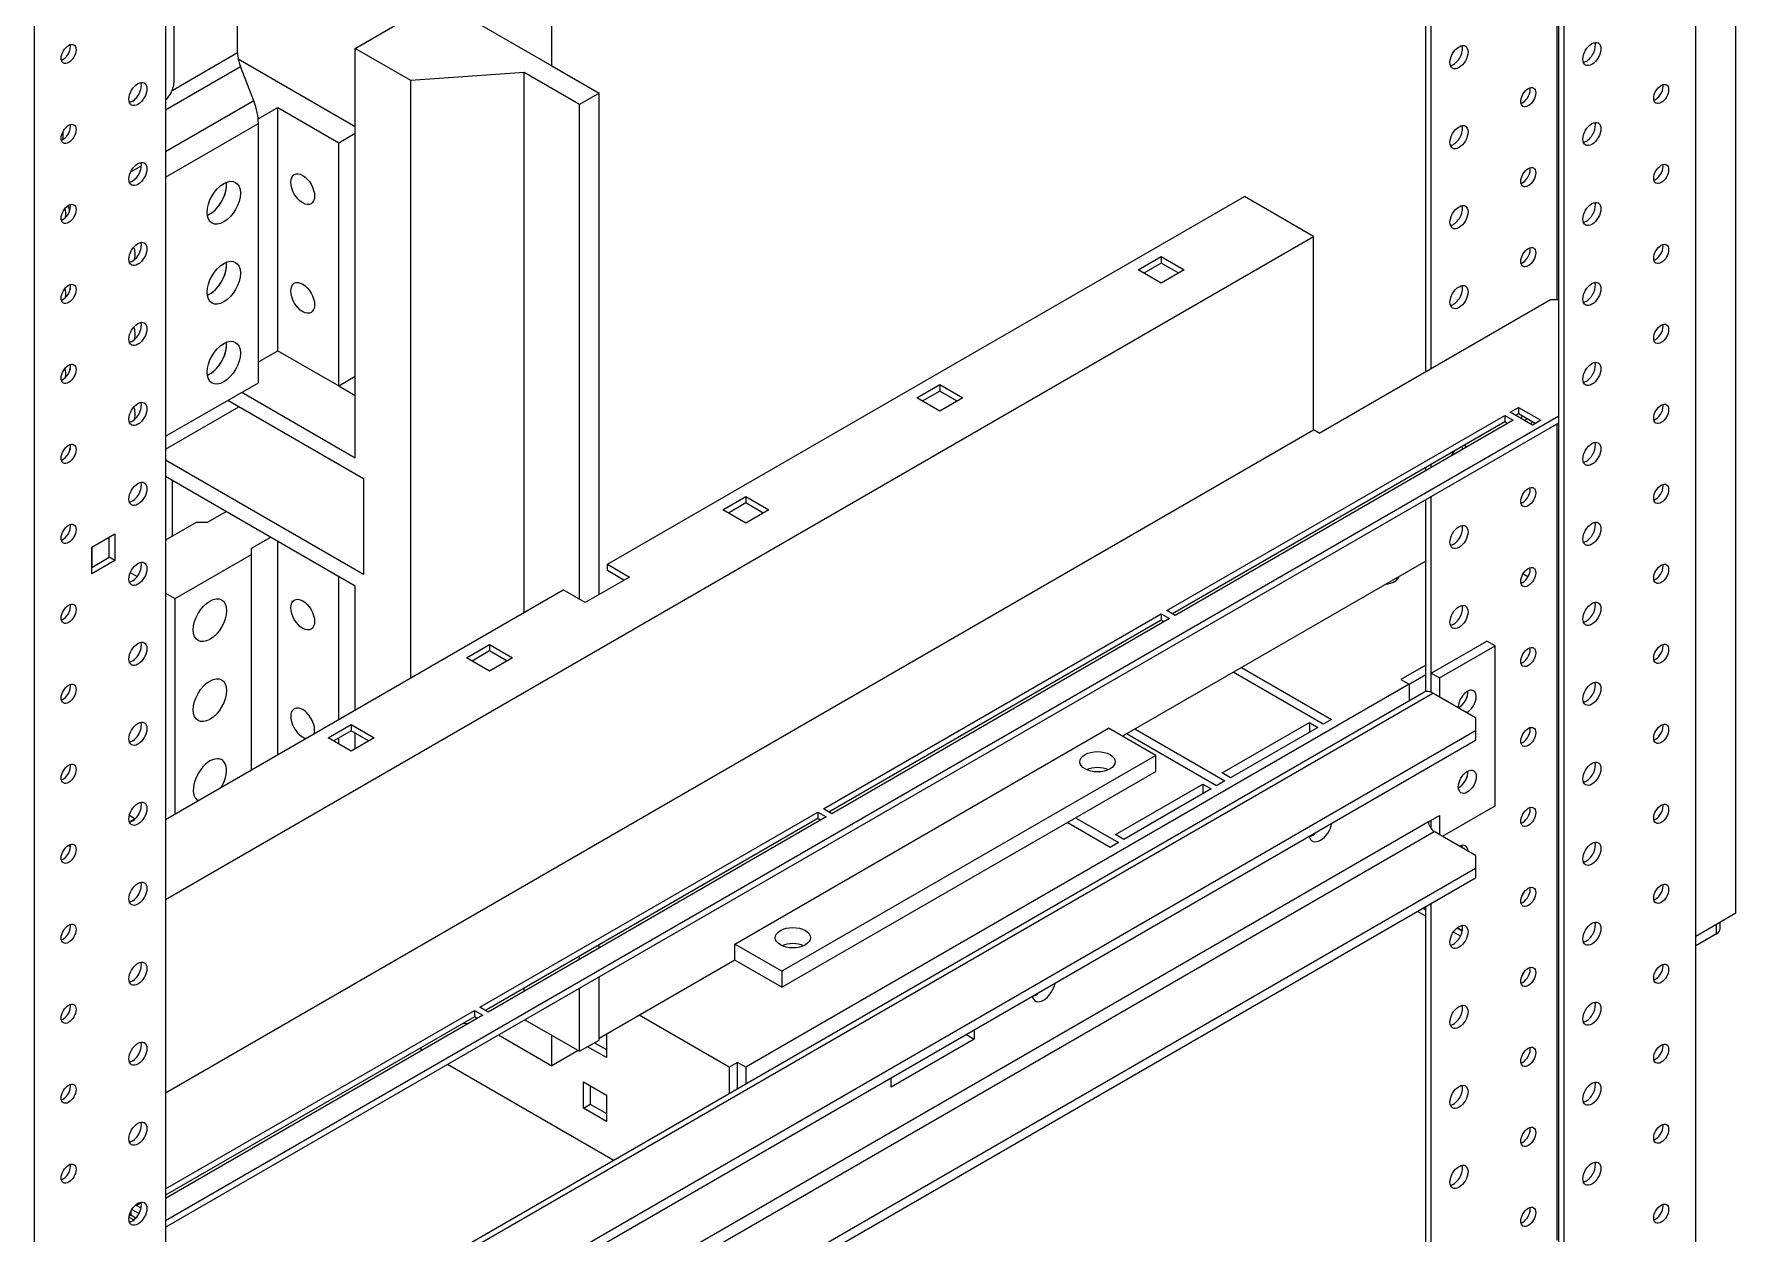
# Model space of a CAD drawing. Header units: millimetres. Extents: x -116965 to 323937, y 291661 to 566926.
# Drawn here: x -24622.3 to -24374, y 314877.3 to 315052.4 of the extents above; entities that cross this region are included whole.
import ezdxf

# ---------------------------------------------------------------- set-up
doc = ezdxf.new("R2010")
doc.units = ezdxf.units.MM
doc.layers.add('ALPHA', color=255, linetype='Continuous')

msp = doc.modelspace()

# ---------------------------------------------------------------- linework, layer by layer
at = {"layer": 'ALPHA'}
for p, q in [((-24400.030867, 315013.633447), (-24400.030867, 315343.031496)), ((-24419.223765, 315003.135634), (-24419.223765, 315332.88361)), ((-24418.415643, 315003.602203), (-24418.415643, 315332.41704)), ((-24379.827816, 314865.730923), (-24379.827816, 315332.300398)), ((-24399.828836, 314855.116468), (-24399.828836, 315321.685942)), ((-24399.020714, 314854.649898), (-24399.020714, 315321.219373)), ((-24603.071528, 315203.410581), (-24603.071528, 314736.841106)), ((-24373.968931, 314924.16875), (-24373.968931, 315200.844448)), ((-24622.264426, 315192.329556), (-24622.264426, 314725.760081)), ((-24592.565942, 315049.601169), (-24592.565942, 315063.976293)), ((-24570.544616, 315061.456818), (-24546.705016, 315047.693018)), ((-24601.859345, 315055.508057), (-24601.859345, 315045.243529)), ((-24575.393348, 315050.25915), (-24567.514158, 315054.808203)), ((-24546.705016, 315047.693018), (-24546.705016, 315055.15813)), ((-24575.393348, 314990.538258), (-24575.393348, 315050.25915)), ((-24567.312128, 315045.593456), (-24575.393348, 315050.25915)), ((-24603.071528, 315041.317317), (-24592.159937, 315047.617127)), ((-24592.565942, 315049.601169), (-24602.115319, 315044.087833)), ((-24575.393348, 315038.828198), (-24592.473353, 315048.689344)), ((-24590.212158, 315042.597017), (-24592.159937, 315047.617127)), ((-24546.705016, 315047.693018), (-24539.835979, 315043.727178)), ((-24550.745626, 315046.759879), (-24567.312128, 315045.593456)), ((-24567.312128, 314958.461606), (-24567.312128, 315045.593456)), ((-24550.745626, 314968.026281), (-24550.745626, 315046.759879)), ((-24542.664406, 315042.094185), (-24550.745626, 315046.759879)), ((-24590.212158, 315042.597017), (-24603.071528, 315035.172656)), ((-24539.835979, 315043.727178), (-24542.664406, 315042.094185)), ((-24539.835979, 314970.592413), (-24539.835979, 315043.727178)), ((-24589.568541, 315039.975536), (-24586.707057, 315041.627615)), ((-24586.707057, 315041.627615), (-24577.817714, 315036.495351)), ((-24586.707057, 315006.168335), (-24586.707057, 315041.627615)), ((-24542.664406, 314969.892558), (-24542.664406, 315042.094185)), ((-24618.021786, 315036.985249), (-24618.021786, 315038.158128)), ((-24603.071528, 315031.475241), (-24589.535484, 315039.29028)), ((-24589.535484, 315001.50264), (-24589.535484, 315039.29028)), ((-24577.817714, 315036.495351), (-24575.393348, 315037.895059)), ((-24577.817714, 315001.036071), (-24577.817714, 315036.495351)), ((-24606.60751, 315033.131156), (-24608.173138, 315032.227241)), ((-24538.623796, 314975.024823), (-24445.689762, 315028.680312)), ((-24435.588236, 315022.848194), (-24445.689762, 315028.680312)), ((-24603.071528, 314926.15167), (-24435.588236, 315022.848194)), ((-24435.588236, 314994.620741), (-24435.588236, 315022.848194)), ((-24461.165299, 315017.949214), (-24457.811592, 315019.885478)), ((-24457.811592, 315016.012951), (-24461.165299, 315017.949214)), ((-24457.811592, 315018.952339), (-24460.357177, 315017.482645)), ((-24457.811592, 315019.885478), (-24457.811592, 315018.952339)), ((-24457.811592, 315019.885478), (-24454.457886, 315017.949214)), ((-24455.266008, 315017.482645), (-24457.811592, 315018.952339)), ((-24454.457886, 315017.949214), (-24457.811592, 315016.012951)), ((-24617.011633, 315015.804534), (-24617.011633, 315015.023915)), ((-24434.780114, 314994.154171), (-24401.041019, 315013.633447)), ((-24401.041019, 315013.633447), (-24399.828836, 315013.633447)), ((-24589.535484, 315004.535342), (-24586.707057, 315006.168335)), ((-24586.707057, 315006.168335), (-24577.817714, 315001.036071)), ((-24617.011633, 315004.140298), (-24617.011633, 315003.359678)), ((-24603.071528, 314993.687602), (-24589.535484, 315001.50264)), ((-24591.95985, 315000.102932), (-24575.393348, 314990.538258)), ((-24577.817714, 315001.036071), (-24575.393348, 315002.435779)), ((-24577.817714, 315001.036071), (-24575.393348, 314999.636362)), ((-24493.49018, 314999.286435), (-24490.136474, 315001.222699)), ((-24490.136474, 315000.28956), (-24492.682058, 314998.819866)), ((-24490.136474, 315001.222699), (-24490.136474, 315000.28956)), ((-24490.136474, 315001.222699), (-24486.782767, 314999.286435)), ((-24487.590889, 314998.819866), (-24490.136474, 315000.28956)), ((-24603.071528, 314991.821324), (-24592.363911, 314998.003369)), ((-24593.980155, 314998.936508), (-24574.181165, 314987.505556)), ((-24490.136474, 314997.350172), (-24493.49018, 314999.286435)), ((-24486.782767, 314999.286435), (-24490.136474, 314997.350172)), ((-24406.899904, 314997.186873), (-24405.687721, 314997.886727)), ((-24405.687721, 314997.886727), (-24405.687721, 314996.953588)), ((-24405.687721, 314997.886727), (-24402.455233, 314996.020449)), ((-24399.828836, 314996.603661), (-24603.071528, 314879.261438)), ((-24603.071528, 314878.328299), (-24399.828836, 314995.670522)), ((-24457.00347, 314968.259565), (-24407.708026, 314996.720303)), ((-24407.708026, 314995.787164), (-24456.195348, 314967.792996)), ((-24406.495843, 314996.020449), (-24455.791287, 314967.559711)), ((-24407.708026, 314996.720303), (-24407.708026, 314995.787164)), ((-24407.708026, 314996.720303), (-24406.495843, 314996.020449)), ((-24407.303965, 314995.55388), (-24407.708026, 314995.787164)), ((-24403.667416, 314995.320595), (-24406.899904, 314997.186873)), ((-24405.687721, 314996.953588), (-24406.091782, 314996.720303)), ((-24403.263355, 314995.55388), (-24405.687721, 314996.953588)), ((-24402.455233, 314996.020449), (-24403.667416, 314995.320595)), ((-24400.030867, 314876.462021), (-24400.030867, 314995.55388)), ((-24603.071528, 314897.924217), (-24435.588236, 314994.620741)), ((-24434.780114, 314994.154171), (-24435.588236, 314994.620741)), ((-24617.011633, 314992.476061), (-24617.011633, 314991.695442)), ((-24574.181165, 314973.508472), (-24603.071528, 314990.188331)), ((-24603.071528, 314987.855483), (-24575.393348, 314971.875479)), ((-24419.223765, 314988.67198), (-24419.223765, 314989.138549)), ((-24418.415643, 314989.138549), (-24418.415643, 314989.605119)), ((-24602.061376, 314979.107306), (-24602.061376, 314987.272271)), ((-24574.181165, 314987.505556), (-24574.181165, 314973.508472)), ((-24594.182186, 314982.723219), (-24597.010613, 314981.090226)), ((-24521.774451, 314982.956504), (-24518.420745, 314984.892767)), ((-24518.420745, 314981.02024), (-24521.774451, 314982.956504)), ((-24518.420745, 314983.959628), (-24520.966329, 314982.489934)), ((-24518.420745, 314984.892767), (-24518.420745, 314983.959628)), ((-24518.420745, 314984.892767), (-24515.067038, 314982.956504)), ((-24515.87516, 314982.489934), (-24518.420745, 314983.959628)), ((-24515.067038, 314982.956504), (-24518.420745, 314981.02024)), ((-24419.223765, 314956.474794), (-24419.223765, 314984.472855)), ((-24418.415643, 314956.349043), (-24418.415643, 314984.939424)), ((-24598.626857, 314981.090226), (-24603.071528, 314978.524094)), ((-24597.010613, 314981.090226), (-24598.626857, 314981.090226)), ((-24613.839754, 314977.509305), (-24610.486048, 314979.445568)), ((-24611.29417, 314976.039611), (-24611.29417, 314978.978999)), ((-24610.486048, 314979.445568), (-24610.486048, 314975.573042)), ((-24590.545636, 314977.35767), (-24587.717209, 314978.990663)), ((-24586.707057, 314947.263939), (-24586.707057, 314978.407451)), ((-24613.839754, 314973.636778), (-24613.839754, 314977.509305)), ((-24613.839754, 314974.569917), (-24611.29417, 314976.039611)), ((-24610.486048, 314975.573042), (-24613.839754, 314973.636778)), ((-24613.779145, 314974.60491), (-24613.779145, 314977.544298)), ((-24610.486048, 314975.573042), (-24611.29417, 314976.039611)), ((-24601.657314, 314970.009201), (-24590.545636, 314976.424531)), ((-24590.545636, 314976.424531), (-24590.545636, 314977.35767)), ((-24590.545636, 314945.047734), (-24590.545636, 314976.424531)), ((-24419.223765, 314975.491392), (-24463.468446, 314949.946713)), ((-24608.220496, 314973.798455), (-24607.215964, 314973.218489)), ((-24577.817714, 314952.396203), (-24577.817714, 314973.275187)), ((-24535.391308, 314973.158545), (-24541.856284, 314969.425989)), ((-24538.623796, 314974.091684), (-24538.623796, 314975.024823)), ((-24538.623796, 314975.024823), (-24535.391308, 314973.158545)), ((-24536.19943, 314972.691975), (-24538.623796, 314974.091684)), ((-24404.310201, 314973.17973), (-24405.044936, 314973.603929)), ((-24603.071528, 314937.815907), (-24545.088772, 314971.292267)), ((-24603.071528, 314970.825697), (-24601.657314, 314970.009201)), ((-24575.393348, 314953.795912), (-24575.393348, 314971.875479)), ((-24541.856284, 314969.425989), (-24545.088772, 314971.292267)), ((-24601.657314, 314938.632404), (-24601.657314, 314970.009201)), ((-24455.791287, 314967.559711), (-24457.00347, 314968.259565)), ((-24507.107036, 314939.332258), (-24457.811592, 314967.792996)), ((-24457.811592, 314966.859857), (-24506.298914, 314938.865688)), ((-24456.599409, 314967.093142), (-24505.894853, 314938.632404)), ((-24457.811592, 314967.792996), (-24457.811592, 314966.859857)), ((-24457.811592, 314967.792996), (-24456.599409, 314967.093142)), ((-24457.407531, 314966.626572), (-24457.811592, 314966.859857)), ((-24559.150095, 314961.377666), (-24555.796389, 314963.313929)), ((-24555.796389, 314963.313929), (-24555.796389, 314962.38079)), ((-24555.796389, 314963.313929), (-24552.442683, 314961.377666)), ((-24418.415643, 314959.161461), (-24410.334423, 314963.827155)), ((-24417.20346, 314958.461606), (-24409.122239, 314963.127301)), ((-24409.122239, 314963.127301), (-24410.334423, 314963.827155)), ((-24409.122239, 314939.798827), (-24409.122239, 314963.127301)), ((-24555.796389, 314959.441402), (-24559.150095, 314961.377666)), ((-24555.796389, 314962.38079), (-24558.341973, 314960.911096)), ((-24553.250805, 314960.911096), (-24555.796389, 314962.38079)), ((-24552.442683, 314961.377666), (-24555.796389, 314959.441402)), ((-24434.174023, 314951.696349), (-24447.306006, 314959.278103)), ((-24446.093823, 314959.977957), (-24432.96184, 314952.396203)), ((-24419.223765, 314960.327884), (-24422.860314, 314958.228322)), ((-24422.860314, 314958.228322), (-24421.648131, 314957.528467)), ((-24421.648131, 314957.528467), (-24419.223765, 314958.928176)), ((-24418.415643, 314956.349043), (-24418.415643, 314959.161461)), ((-24418.415643, 314959.161461), (-24417.20346, 314958.461606)), ((-24417.20346, 314958.461606), (-24417.20346, 314955.662189)), ((-24603.071528, 314850.387301), (-24419.499327, 314956.372761)), ((-24603.071528, 314849.517634), (-24418.213612, 314956.245401)), ((-24421.648131, 314957.528467), (-24518.420745, 314901.656773)), ((-24421.648131, 314957.528467), (-24421.648131, 314955.132148)), ((-24411.950667, 314952.629488), (-24418.213612, 314956.245401)), ((-24603.071528, 314840.419529), (-24411.950667, 314950.76321)), ((-24579.353146, 314949.713429), (-24575.99944, 314951.649692)), ((-24575.99944, 314950.716553), (-24578.545024, 314949.246859)), ((-24575.99944, 314951.649692), (-24575.99944, 314950.716553)), ((-24575.99944, 314951.649692), (-24572.645733, 314949.713429)), ((-24573.453855, 314949.246859), (-24575.99944, 314950.716553)), ((-24520.036989, 314919.619698), (-24465.488751, 314951.113137)), ((-24458.619714, 314947.147297), (-24465.488751, 314951.113137)), ((-24461.650172, 314950.996495), (-24448.518189, 314943.414741)), ((-24448.92225, 314944.581164), (-24436.194328, 314951.929634)), ((-24434.982145, 314951.229779), (-24447.710067, 314943.88131)), ((-24436.194328, 314951.929634), (-24436.194328, 314950.529925)), ((-24436.194328, 314951.929634), (-24434.982145, 314951.229779)), ((-24432.96184, 314952.396203), (-24434.174023, 314951.696349)), ((-24411.950667, 314952.629488), (-24411.950667, 314950.76321)), ((-24411.950667, 314950.76321), (-24411.950667, 314949.363502)), ((-24603.071528, 314839.019821), (-24411.950667, 314949.363502)), ((-24575.99944, 314947.777165), (-24579.353146, 314949.713429)), ((-24577.817714, 314948.826947), (-24577.817714, 314949.666772)), ((-24572.645733, 314949.713429), (-24575.99944, 314947.777165)), ((-24575.393348, 314948.127092), (-24575.393348, 314950.366626)), ((-24449.730372, 314942.714887), (-24462.862355, 314950.296641)), ((-24458.619714, 314947.147297), (-24513.167952, 314915.653857)), ((-24458.619714, 314944.814449), (-24458.619714, 314947.147297)), ((-24513.167952, 314913.32101), (-24458.619714, 314944.814449)), ((-24448.518189, 314943.414741), (-24449.730372, 314942.714887)), ((-24447.710067, 314943.88131), (-24448.92225, 314944.581164)), ((-24464.478599, 314935.599702), (-24451.750677, 314942.948171)), ((-24450.538494, 314942.248317), (-24463.266416, 314934.899848)), ((-24451.750677, 314942.948171), (-24451.750677, 314941.548463)), ((-24451.750677, 314942.948171), (-24450.538494, 314942.248317)), ((-24608.352249, 314938.415243), (-24607.488271, 314937.916425)), ((-24557.210603, 314910.40495), (-24507.915158, 314938.865688)), ((-24506.702975, 314938.165834), (-24555.998419, 314909.705096)), ((-24507.915158, 314938.865688), (-24507.915158, 314937.932549)), ((-24507.915158, 314938.865688), (-24506.702975, 314938.165834)), ((-24505.894853, 314938.632404), (-24507.107036, 314939.332258)), ((-24470.337484, 314938.049192), (-24464.074538, 314934.433278)), ((-24418.819704, 314937.46598), (-24417.20346, 314938.399119)), ((-24417.20346, 314938.399119), (-24417.20346, 314935.599702)), ((-24416.799399, 314935.366417), (-24409.122239, 314939.798827)), ((-24608.361628, 314937.444441), (-24607.516199, 314937.932549)), ((-24608.324321, 314937.46598), (-24608.271016, 314937.435204)), ((-24418.819704, 314937.46598), (-24603.071528, 314831.08814)), ((-24603.071528, 314829.221862), (-24418.011582, 314936.066272)), ((-24507.915158, 314937.932549), (-24556.40248, 314909.938381)), ((-24507.511097, 314937.699265), (-24507.915158, 314937.932549)), ((-24465.286721, 314933.733424), (-24471.549667, 314937.349338)), ((-24463.266416, 314934.899848), (-24464.478599, 314935.599702)), ((-24418.415643, 314936.424573), (-24418.415643, 314937.699265)), ((-24418.415643, 314936.424573), (-24418.415643, 314937.699265)), ((-24411.950667, 314932.567), (-24418.011582, 314936.066272)), ((-24616.933614, 314933.805022), (-24617.291683, 314934.011753)), ((-24464.074538, 314934.433278), (-24465.286721, 314933.733424)), ((-24603.071528, 314820.357042), (-24411.950667, 314930.700723)), ((-24411.950667, 314932.567), (-24411.950667, 314930.700723)), ((-24411.950667, 314930.700723), (-24411.950667, 314929.301014)), ((-24603.071528, 314818.957333), (-24411.950667, 314929.301014)), ((-24405.110832, 314926.751742), (-24405.139309, 314926.768183)), ((-24419.223765, 314923.70218), (-24420.435948, 314924.402035)), ((-24419.223765, 314924.635319), (-24419.627826, 314924.868604)), ((-24419.627826, 314924.868604), (-24419.223765, 314924.635319)), ((-24419.223765, 314866.314135), (-24419.223765, 314925.101889)), ((-24418.415643, 314865.847566), (-24418.415643, 314925.568458)), ((-24379.827816, 314920.786121), (-24373.968931, 314924.16875)), ((-24414.159079, 314920.778083), (-24415.197078, 314921.377372)), ((-24413.898885, 314921.560998), (-24414.64915, 314921.994164)), ((-24414.64915, 314921.994164), (-24413.898885, 314921.560998)), ((-24376.797358, 314921.136048), (-24379.827816, 314919.386413)), ((-24376.797358, 314921.136048), (-24376.797358, 314922.535757)), ((-24376.295255, 314921.835903), (-24376.295255, 314922.825646)), ((-24539.835979, 314919.036486), (-24539.835979, 314919.503055)), ((-24520.036989, 314917.28685), (-24520.036989, 314919.619698)), ((-24513.167952, 314915.653857), (-24520.036989, 314919.619698)), ((-24542.664406, 314917.403493), (-24542.664406, 314917.870062)), ((-24520.036989, 314917.28685), (-24539.835979, 314905.855898)), ((-24513.167952, 314913.32101), (-24520.036989, 314917.28685)), ((-24550.745626, 314912.737798), (-24550.745626, 314913.204367)), ((-24542.664406, 314903.98962), (-24542.664406, 314913.204367)), ((-24539.835979, 314905.622613), (-24539.835979, 314914.83736)), ((-24513.167952, 314915.653857), (-24513.167952, 314913.32101)), ((-24603.071528, 314883.927133), (-24558.018725, 314909.938381)), ((-24556.806542, 314909.238527), (-24603.071528, 314882.527424)), ((-24558.018725, 314909.005242), (-24603.071528, 314882.993994)), ((-24558.018725, 314909.938381), (-24558.018725, 314909.005242)), ((-24558.018725, 314909.938381), (-24556.806542, 314909.238527)), ((-24557.614664, 314908.771957), (-24558.018725, 314909.005242)), ((-24555.998419, 314909.705096), (-24557.210603, 314910.40495)), ((-24550.644611, 314908.596994), (-24542.664406, 314903.98962)), ((-24520.845111, 314901.656773), (-24533.977094, 314909.238527)), ((-24559.719148, 314908.023502), (-24558.798787, 314908.088303)), ((-24554.483191, 314906.380789), (-24546.705016, 314901.890058)), ((-24546.705016, 314901.890058), (-24546.705016, 314906.322468)), ((-24538.765217, 314906.474103), (-24538.765217, 314903.068145)), ((-24485.085711, 314905.739256), (-24497.207541, 314898.740714)), ((-24486.297894, 314906.43911), (-24485.085711, 314905.739256)), ((-24485.085711, 314907.138964), (-24485.085711, 314905.739256)), ((-24565.594869, 314904.164584), (-24565.99893, 314904.397868)), ((-24542.866436, 314904.106263), (-24546.705016, 314901.890058)), ((-24542.664406, 314903.98962), (-24539.835979, 314905.622613)), ((-24538.765217, 314903.068145), (-24541.512832, 314904.654482)), ((-24540.502679, 314905.237693), (-24538.765217, 314904.234569)), ((-24537.760706, 314888.094522), (-24561.958319, 314902.065021)), ((-24519.632928, 314902.356627), (-24520.845111, 314901.656773)), ((-24520.845111, 314901.656773), (-24520.845111, 314897.860745)), ((-24519.632928, 314900.956919), (-24519.632928, 314902.356627)), ((-24518.420745, 314901.656773), (-24519.632928, 314902.356627)), ((-24519.632928, 314898.5606), (-24519.632928, 314900.956919)), ((-24518.420745, 314901.656773), (-24518.420745, 314899.260454)), ((-24542.118924, 314895.673019), (-24542.118924, 314899.545546)), ((-24542.118924, 314899.545546), (-24538.765217, 314897.609283)), ((-24541.108771, 314898.962334), (-24541.108771, 314896.256231)), ((-24497.207541, 314898.740714), (-24497.207541, 314900.140422)), ((-24542.118924, 314895.673019), (-24541.108771, 314896.256231)), ((-24541.108771, 314896.256231), (-24538.765217, 314894.90318)), ((-24538.765217, 314897.609283), (-24538.765217, 314893.736756)), ((-24538.765217, 314893.736756), (-24542.118924, 314895.673019)), ((-24607.988827, 314880.934018), (-24606.942556, 314880.329953)), ((-24607.314169, 314881.477643), (-24606.642507, 314881.865427)), ((-24606.655993, 314881.097645), (-24607.314169, 314881.477643)), ((-24607.73182, 314879.385927), (-24608.411746, 314879.778482)), ((-24608.122291, 314880.077935), (-24608.389891, 314879.923435)), ((-24608.122291, 314880.696912), (-24608.122291, 314880.077935)), ((-24607.415184, 314879.669686), (-24608.122291, 314880.077935))]:
    msp.add_line(p, q, dxfattribs=at)
for centre, major_axis, start_param, end_param in [((-24617.213664, 315049.442654), (0.771429, 1.336153), 2.3561944902, 8.6393797974), ((-24618.021786, 315049.909223), (0.771429, 1.336153), 3.692878252, 5.7318997087), ((-24414.375033, 315048.976084), (0.928571, 1.608333), 2.3561944902, 8.6393797974), ((-24415.183155, 315049.442654), (0.928571, 1.608333), 3.926990817, 5.8329886172), ((-24394.980104, 315049.442654), (0.928571, 1.608333), 2.3561944902, 8.6393797974), ((-24395.788226, 315049.909223), (0.928571, 1.608333), 3.926990817, 5.8329886172), ((-24589.535484, 315047.851533), (-2.142857, 3.711537), 0.7853981634, 1.308996939), ((-24415.183155, 315049.442654), (0.928571, 1.608333), 3.5917893435, 3.926990817), ((-24395.788226, 315049.909223), (0.928571, 1.608333), 3.5917893435, 3.926990817), ((-24607.112138, 315043.610535), (0.928571, 1.608333), 2.3561944902, 8.6393797974), ((-24607.92026, 315044.077105), (0.928571, 1.608333), 3.5917893435, 5.8329886172), ((-24603.475589, 315044.31039), (1.142857, 1.979487), 4.1796710721, 5.4977871438), ((-24384.878578, 315043.610535), (0.771429, 1.336153), 2.3561944902, 8.6393797974), ((-24385.6867, 315044.077105), (0.771429, 1.336153), 3.926990817, 5.7318997087), ((-24594.586247, 315042.206339), (-3.571429, 6.185896), 3.926990817, 4.4505895926), ((-24404.273507, 315043.143966), (0.771429, 1.336153), 2.3561944902, 8.6393797974), ((-24405.081629, 315043.610535), (0.771429, 1.336153), 3.692878252, 3.926990817), ((-24405.081629, 315043.610535), (0.771429, 1.336153), 3.926990817, 5.7318997087), ((-24385.6867, 315044.077105), (0.771429, 1.336153), 3.692878252, 3.926990817), ((-24617.213664, 315037.778417), (0.771429, 1.336153), 2.3561944902, 8.6393797974), ((-24618.021786, 315038.244987), (0.771429, 1.336153), 3.692878252, 5.7318997087), ((-24414.375033, 315037.311848), (0.928571, 1.608333), 2.3561944902, 8.6393797974), ((-24415.183155, 315037.778417), (0.928571, 1.608333), 3.926990817, 5.8329886172), ((-24394.980104, 315037.778417), (0.928571, 1.608333), 2.3561944902, 8.6393797974), ((-24395.788226, 315038.244987), (0.928571, 1.608333), 3.926990817, 5.8329886172), ((-24415.183155, 315037.778417), (0.928571, 1.608333), 3.5917893435, 3.926990817), ((-24395.788226, 315038.244987), (0.928571, 1.608333), 3.5917893435, 3.926990817), ((-24607.112138, 315031.946299), (0.928571, 1.608333), 2.3561944902, 8.6393797974), ((-24607.92026, 315032.412868), (0.928571, 1.608333), 3.5917893435, 5.8329886172), ((-24404.273507, 315031.479729), (0.771429, 1.336153), 2.3561944902, 8.6393797974), ((-24405.081629, 315031.946299), (0.771429, 1.336153), 3.926990817, 5.7318997087), ((-24384.878578, 315031.946299), (0.771429, 1.336153), 2.3561944902, 8.6393797974), ((-24385.6867, 315032.412868), (0.771429, 1.336153), 3.926990817, 5.7318997087), ((-24594.586247, 315027.747173), (1.714286, 2.96923), 2.3561944902, 8.6393797974), ((-24596.606552, 315028.913597), (1.714286, 2.96923), 3.7717298996, 5.6530480611), ((-24596.606552, 315028.913597), (1.714286, 2.96923), 3.926990817, 5.6530480611), ((-24583.070508, 315029.730094), (-1.228571, 2.127948), 0.7853981634, 7.0685834706), ((-24405.081629, 315031.946299), (0.771429, 1.336153), 3.692878252, 3.926990817), ((-24385.6867, 315032.412868), (0.771429, 1.336153), 3.692878252, 3.926990817), ((-24617.213664, 315026.11418), (0.771429, 1.336153), 2.3561944902, 8.6393797974), ((-24618.021786, 315026.58075), (0.771429, 1.336153), 3.692878252, 5.7318997087), ((-24414.375033, 315025.647611), (0.928571, 1.608333), 2.3561944902, 8.6393797974), ((-24394.980104, 315026.11418), (0.928571, 1.608333), 2.3561944902, 8.6393797974), ((-24395.788226, 315026.58075), (0.928571, 1.608333), 3.926990817, 5.8329886172), ((-24620.042091, 315024.714472), (1.714286, 2.96923), 5.3231548168, 5.8142970417), ((-24620.042091, 315027.509401), (-2.142857, 3.711537), 4.130600797, 4.3465254029), ((-24596.606552, 315028.913597), (1.714286, 2.96923), 3.7717298997, 3.926990817), ((-24415.183155, 315026.11418), (0.928571, 1.608333), 3.926990817, 5.8329886172), ((-24395.788226, 315026.58075), (0.928571, 1.608333), 3.5917893435, 3.926990817), ((-24415.183155, 315026.11418), (0.928571, 1.608333), 3.5917893435, 3.926990817), ((-24607.112138, 315020.282062), (0.928571, 1.608333), 2.3561944902, 8.6393797974), ((-24607.92026, 315020.748631), (0.928571, 1.608333), 3.5917893435, 5.8329886172), ((-24609.940565, 315018.882353), (1.714286, 2.96923), 5.2177450964, 5.9067342445), ((-24404.273507, 315019.815492), (0.771429, 1.336153), 2.3561944902, 8.6393797974), ((-24405.081629, 315020.282062), (0.771429, 1.336153), 3.926990817, 5.7318997087), ((-24384.878578, 315020.282062), (0.771429, 1.336153), 2.3561944902, 8.6393797974), ((-24385.6867, 315020.748631), (0.771429, 1.336153), 3.926990817, 5.7318997087), ((-24594.586247, 315016.082936), (1.714286, 2.96923), 2.3561944902, 8.6393797974), ((-24596.606552, 315017.24936), (1.714286, 2.96923), 3.7717298996, 5.6530480611), ((-24596.606552, 315017.24936), (1.714286, 2.96923), 3.926990817, 5.6530480611), ((-24405.081629, 315020.282062), (0.771429, 1.336153), 3.692878252, 3.926990817), ((-24385.6867, 315020.748631), (0.771429, 1.336153), 3.692878252, 3.926990817), ((-24617.213664, 315014.449943), (0.771429, 1.336153), 2.3561944902, 8.6393797974), ((-24618.021786, 315014.916513), (0.771429, 1.336153), 3.692878252, 5.7318997087), ((-24620.042091, 315013.050235), (1.714286, 2.96923), 5.3231548168, 5.8142970417), ((-24583.070508, 315013.866731), (-1.228571, 2.127948), 0.7853981634, 7.0685834706), ((-24414.375033, 315013.983374), (0.928571, 1.608333), 2.3561944902, 8.6393797974), ((-24415.183155, 315014.449943), (0.928571, 1.608333), 3.926990817, 5.8329886172), ((-24394.980104, 315014.449943), (0.928571, 1.608333), 2.3561944902, 8.6393797974), ((-24395.788226, 315014.916513), (0.928571, 1.608333), 3.926990817, 5.8329886172), ((-24596.606552, 315017.24936), (1.714286, 2.96923), 3.7717298997, 3.926990817), ((-24415.183155, 315014.449943), (0.928571, 1.608333), 3.5917893435, 3.926990817), ((-24395.788226, 315014.916513), (0.928571, 1.608333), 3.5917893435, 3.926990817), ((-24607.112138, 315008.617825), (0.928571, 1.608333), 2.3561944902, 8.6393797974), ((-24607.92026, 315009.084394), (0.928571, 1.608333), 3.5917893435, 5.8329886172), ((-24384.878578, 315008.617825), (0.771429, 1.336153), 2.3561944902, 8.6393797974), ((-24609.940565, 315007.218116), (1.714286, 2.96923), 5.2177450964, 5.9067342445), ((-24594.586247, 315004.4187), (1.714286, 2.96923), 2.3561944902, 8.6393797974), ((-24385.6867, 315009.084394), (0.771429, 1.336153), 3.692878252, 3.926990817), ((-24385.6867, 315009.084394), (0.771429, 1.336153), 3.926990817, 5.7318997087), ((-24596.606552, 315005.585123), (1.714286, 2.96923), 3.7717298996, 5.6530480611), ((-24596.606552, 315005.585123), (1.714286, 2.96923), 3.926990817, 5.6530480611), ((-24617.213664, 315002.785706), (0.771429, 1.336153), 2.3561944902, 8.6393797974), ((-24618.021786, 315003.252276), (0.771429, 1.336153), 3.692878252, 5.7318997087), ((-24620.042091, 315001.385998), (1.714286, 2.96923), 5.3231548168, 5.8142970417), ((-24596.606552, 315005.585123), (1.714286, 2.96923), 3.7717298997, 3.926990817), ((-24394.980104, 315002.785706), (0.928571, 1.608333), 2.3561944902, 8.6393797974), ((-24395.788226, 315003.252276), (0.928571, 1.608333), 3.926990817, 5.8329886172), ((-24395.788226, 315003.252276), (0.928571, 1.608333), 3.5917893435, 3.926990817), ((-24607.112138, 314996.953588), (0.928571, 1.608333), 2.3561944902, 8.6393797974), ((-24607.92026, 314997.420157), (0.928571, 1.608333), 3.5917893435, 5.8329886172), ((-24609.940565, 314995.55388), (1.714286, 2.96923), 5.2177450964, 5.9067342445), ((-24384.878578, 314996.953588), (0.771429, 1.336153), 2.3561944902, 8.6393797974), ((-24385.6867, 314997.420157), (0.771429, 1.336153), 3.926990817, 5.7318997087), ((-24404.273507, 314996.487019), (0.771429, 1.336153), 1.7685003004, 2.0468890793), ((-24405.081629, 314996.953588), (0.771429, 1.336153), 4.2362962279, 4.5146850068), ((-24404.273507, 314996.487019), (0.771429, 1.336153), 4.2362962279, 4.5146850068), ((-24385.6867, 314997.420157), (0.771429, 1.336153), 3.692878252, 3.926990817), ((-24617.213664, 314991.12147), (0.771429, 1.336153), 2.3561944902, 8.6393797974), ((-24394.980104, 314991.12147), (0.928571, 1.608333), 2.3561944902, 8.6393797974), ((-24395.788226, 314991.588039), (0.928571, 1.608333), 3.926990817, 5.8329886172), ((-24618.021786, 314991.588039), (0.771429, 1.336153), 3.692878252, 5.7318997087), ((-24414.375033, 314990.6549), (0.928571, 1.608333), 1.3474679664, 1.7875841899), ((-24415.183155, 314991.12147), (0.928571, 1.608333), 5.4207880031, 5.730655322), ((-24414.375033, 314990.6549), (0.928571, 1.608333), 6.066397444, 6.5065136676), ((-24395.788226, 314991.588039), (0.928571, 1.608333), 3.5917893435, 3.926990817), ((-24607.112138, 314985.289351), (0.928571, 1.608333), 2.3561944902, 8.6393797974), ((-24607.92026, 314985.755921), (0.928571, 1.608333), 3.5917893435, 5.8329886172), ((-24404.273507, 314984.822782), (0.771429, 1.336153), 2.3561944902, 8.6393797974), ((-24405.081629, 314985.289351), (0.771429, 1.336153), 3.926990817, 5.7318997087), ((-24384.878578, 314985.289351), (0.771429, 1.336153), 2.3561944902, 8.6393797974), ((-24385.6867, 314985.755921), (0.771429, 1.336153), 3.926990817, 5.7318997087), ((-24405.081629, 314985.289351), (0.771429, 1.336153), 3.692878252, 3.926990817), ((-24385.6867, 314985.755921), (0.771429, 1.336153), 3.692878252, 3.926990817), ((-24617.213664, 314979.457233), (0.771429, 1.336153), 2.3561944902, 8.6393797974), ((-24618.021786, 314979.923802), (0.771429, 1.336153), 3.692878252, 5.7318997087), ((-24414.375033, 314978.990663), (0.928571, 1.608333), 2.3561944902, 8.6393797974), ((-24415.183155, 314979.457233), (0.928571, 1.608333), 3.926990817, 5.8329886172), ((-24394.980104, 314979.457233), (0.928571, 1.608333), 2.3561944902, 8.6393797974), ((-24395.788226, 314979.923802), (0.928571, 1.608333), 3.926990817, 5.8329886172), ((-24415.183155, 314979.457233), (0.928571, 1.608333), 3.5917893435, 3.926990817), ((-24395.788226, 314979.923802), (0.928571, 1.608333), 3.5917893435, 3.926990817), ((-24607.112138, 314973.625114), (0.928571, 1.608333), 2.3561944902, 8.6393797974), ((-24607.92026, 314974.091684), (0.928571, 1.608333), 3.5917893435, 5.8329886172), ((-24425.486711, 314973.508472), (-2.428571, 0), 1.7530030846, 2.9593858958), ((-24425.486711, 314972.108763), (-2.428571, 0), 3.6641919759, 3.809070665), ((-24404.273507, 314973.158545), (0.771429, 1.336153), 2.3561944902, 8.6393797974), ((-24405.081629, 314973.625114), (0.771429, 1.336153), 3.926990817, 5.7318997087), ((-24384.878578, 314973.625114), (0.771429, 1.336153), 2.3561944902, 8.6393797974), ((-24385.6867, 314974.091684), (0.771429, 1.336153), 3.692878252, 3.926990817), ((-24385.6867, 314974.091684), (0.771429, 1.336153), 3.926990817, 5.7318997087), ((-24405.081629, 314973.625114), (0.771429, 1.336153), 3.692878252, 3.926990817), ((-24617.213664, 314967.792996), (0.771429, 1.336153), 2.3561944902, 8.6393797974), ((-24618.021786, 314968.259565), (0.771429, 1.336153), 3.692878252, 5.7318997087), ((-24596.606552, 314966.859857), (1.714286, 2.96923), 2.3561944902, 8.6393797974), ((-24583.070508, 314967.676353), (-1.228571, 2.127948), 0.7853981634, 7.0685834706), ((-24414.375033, 314967.326426), (0.928571, 1.608333), 2.3561944902, 8.6393797974), ((-24415.183155, 314967.792996), (0.928571, 1.608333), 3.926990817, 5.8329886172), ((-24394.980104, 314967.792996), (0.928571, 1.608333), 2.3561944902, 8.6393797974), ((-24395.788226, 314968.259565), (0.928571, 1.608333), 3.926990817, 5.8329886172), ((-24415.183155, 314967.792996), (0.928571, 1.608333), 3.5917893435, 3.926990817), ((-24395.788226, 314968.259565), (0.928571, 1.608333), 3.5917893435, 3.926990817), ((-24607.112138, 314961.960877), (0.928571, 1.608333), 2.3561944902, 8.6393797974), ((-24607.92026, 314962.427447), (0.928571, 1.608333), 3.5917893435, 5.8329886172), ((-24404.273507, 314961.494308), (0.771429, 1.336153), 2.3561944902, 8.6393797974), ((-24405.081629, 314961.960877), (0.771429, 1.336153), 3.926990817, 5.7318997087), ((-24384.878578, 314961.960877), (0.771429, 1.336153), 2.3561944902, 8.6393797974), ((-24385.6867, 314962.427447), (0.771429, 1.336153), 3.926990817, 5.7318997087), ((-24405.081629, 314961.960877), (0.771429, 1.336153), 3.692878252, 3.926990817), ((-24385.6867, 314962.427447), (0.771429, 1.336153), 3.692878252, 3.926990817), ((-24596.606552, 314955.19562), (1.714286, 2.96923), 2.3561944902, 8.6393797974), ((-24394.980104, 314956.128759), (0.928571, 1.608333), 2.3561944902, 8.6393797974), ((-24617.213664, 314956.128759), (0.771429, 1.336153), 2.3561944902, 8.6393797974), ((-24618.021786, 314956.595328), (0.771429, 1.336153), 3.692878252, 5.7318997087), ((-24418.213612, 314954.145839), (-1.285714, 2.226922), 5.4977871438, 6.2831853072), ((-24413.16285, 314954.962335), (0.928571, 1.608333), 5.4977871438, 8.7196052385), ((-24414.375033, 314955.662189), (0.928571, 1.608333), 3.8527538677, 5.5720240931), ((-24414.375033, 314955.662189), (0.928571, 1.608333), 3.926990817, 5.5720240931), ((-24413.16285, 314954.962335), (0.928571, 1.608333), 3.8467653759, 5.4977871438), ((-24395.788226, 314956.595328), (0.928571, 1.608333), 3.926990817, 5.8329886172), ((-24583.070508, 314951.812991), (-1.228571, 2.127948), 5.4977871438, 8.8958094167), ((-24583.070508, 314951.812991), (-1.228571, 2.127948), 3.6705611977, 5.4977871438), ((-24414.375033, 314955.662189), (0.928571, 1.608333), 3.8527538677, 3.926990817), ((-24395.788226, 314956.595328), (0.928571, 1.608333), 3.5917893435, 3.926990817), ((-24607.112138, 314950.296641), (0.928571, 1.608333), 2.3561944902, 8.6393797974), ((-24607.92026, 314950.76321), (0.928571, 1.608333), 3.5917893435, 5.8329886172), ((-24404.273507, 314949.830071), (0.771429, 1.336153), 2.3561944902, 8.6393797974), ((-24405.081629, 314950.296641), (0.771429, 1.336153), 3.926990817, 5.7318997087), ((-24384.878578, 314950.296641), (0.771429, 1.336153), 2.3561944902, 8.6393797974), ((-24385.6867, 314950.76321), (0.771429, 1.336153), 3.926990817, 5.7318997087), ((-24405.081629, 314950.296641), (0.771429, 1.336153), 3.692878252, 3.926990817), ((-24385.6867, 314950.76321), (0.771429, 1.336153), 3.692878252, 3.926990817), ((-24617.213664, 314944.464522), (0.771429, 1.336153), 2.3561944902, 8.6393797974), ((-24618.021786, 314944.931092), (0.771429, 1.336153), 3.692878252, 5.7318997087), ((-24596.606552, 314943.531383), (1.714286, 2.96923), 0.7853981634, 3.1433287682), ((-24596.606552, 314943.531383), (1.714286, 2.96923), 4.7106528658, 7.0685834706), ((-24467.104996, 314946.214158), (-2.571429, 0), 2.3561944902, 8.6393797974), ((-24467.104996, 314943.88131), (-2.571429, 0), 4.0453778389, 5.3794001219), ((-24394.980104, 314944.464522), (0.928571, 1.608333), 2.3561944902, 8.6393797974), ((-24395.788226, 314944.931092), (0.928571, 1.608333), 3.926990817, 5.8329886172), ((-24413.16285, 314943.298098), (0.928571, 1.608333), 2.3561944902, 8.6393797974), ((-24414.375033, 314943.997953), (0.928571, 1.608333), 3.8527538677, 5.5720240931), ((-24414.375033, 314943.997953), (0.928571, 1.608333), 3.926990817, 5.5720240931), ((-24395.788226, 314944.931092), (0.928571, 1.608333), 3.5917893435, 3.926990817), ((-24414.375033, 314943.997953), (0.928571, 1.608333), 3.8527538677, 3.926990817), ((-24607.112138, 314938.632404), (0.928571, 1.608333), 2.3561944902, 8.6393797974), ((-24607.92026, 314939.098973), (0.928571, 1.608333), 3.5917893435, 5.8329886172), ((-24404.273507, 314938.165834), (0.771429, 1.336153), 2.3561944902, 8.6393797974), ((-24405.081629, 314938.632404), (0.771429, 1.336153), 3.926990817, 5.7318997087), ((-24384.878578, 314938.632404), (0.771429, 1.336153), 2.3561944902, 8.6393797974), ((-24385.6867, 314939.098973), (0.771429, 1.336153), 3.926990817, 5.7318997087), ((-24434.578084, 314936.766126), (1.214286, 2.103205), 2.593715661, 5.260265973), ((-24435.790267, 314937.46598), (1.214286, 2.103205), 3.6641919759, 4.2716919968), ((-24418.011582, 314936.99941), (-0.571429, 0.989743), 0.7853981634, 2.3561944902), ((-24405.081629, 314938.632404), (0.771429, 1.336153), 3.692878252, 3.926990817), ((-24385.6867, 314939.098973), (0.771429, 1.336153), 3.692878252, 3.926990817), ((-24617.213664, 314932.800285), (0.771429, 1.336153), 2.3561944902, 8.6393797974), ((-24618.021786, 314933.266855), (0.771429, 1.336153), 3.692878252, 5.7318997087), ((-24414.375033, 314932.333716), (0.928571, 1.608333), 5.5780125849, 6.9883580295), ((-24415.183155, 314932.800285), (0.928571, 1.608333), 5.5780125849, 5.8329886172), ((-24394.980104, 314932.800285), (0.928571, 1.608333), 2.3561944902, 8.6393797974), ((-24395.788226, 314933.266855), (0.928571, 1.608333), 3.926990817, 5.8329886172), ((-24395.788226, 314933.266855), (0.928571, 1.608333), 3.5917893435, 3.926990817), ((-24607.112138, 314926.968167), (0.928571, 1.608333), 2.3561944902, 8.6393797974), ((-24607.92026, 314927.434736), (0.928571, 1.608333), 3.5917893435, 5.8329886172), ((-24404.273507, 314926.501597), (0.771429, 1.336153), 2.3561944902, 8.6393797974), ((-24384.878578, 314926.968167), (0.771429, 1.336153), 2.3561944902, 8.6393797974), ((-24385.6867, 314927.434736), (0.771429, 1.336153), 3.926990817, 5.7318997087), ((-24405.081629, 314926.968167), (0.771429, 1.336153), 3.692878252, 3.926990817), ((-24405.889751, 314927.434736), (0.885714, 1.534102), 4.5048673228, 4.919910638), ((-24405.081629, 314926.968167), (0.771429, 1.336153), 3.926990817, 5.7318997087), ((-24385.6867, 314927.434736), (0.771429, 1.336153), 3.692878252, 3.926990817), ((-24617.213664, 314921.136048), (0.771429, 1.336153), 2.3561944902, 8.6393797974), ((-24618.021786, 314921.602618), (0.771429, 1.336153), 3.692878252, 5.7318997087), ((-24511.551708, 314920.552836), (-2.571429, 0), 2.3561944902, 8.6393797974), ((-24414.375033, 314920.669479), (0.928571, 1.608333), 2.3561944902, 8.6393797974), ((-24415.183155, 314921.136048), (0.928571, 1.608333), 3.926990817, 5.8329886172), ((-24394.980104, 314921.136048), (0.928571, 1.608333), 2.3561944902, 8.6393797974), ((-24395.788226, 314921.602618), (0.928571, 1.608333), 3.926990817, 5.8329886172), ((-24378.009541, 314921.835903), (-1.714286, 0), 2.3561944902, 3.1415926536), ((-24511.551708, 314918.219989), (-2.571429, 0), 4.0453778389, 5.3794001219), ((-24415.183155, 314921.136048), (0.928571, 1.608333), 3.5917893435, 3.926990817), ((-24395.788226, 314921.602618), (0.928571, 1.608333), 3.5917893435, 3.926990817), ((-24607.112138, 314915.30393), (0.928571, 1.608333), 2.3561944902, 8.6393797974), ((-24607.92026, 314915.770499), (0.928571, 1.608333), 3.5917893435, 5.8329886172), ((-24404.273507, 314914.83736), (0.771429, 1.336153), 2.3561944902, 8.6393797974), ((-24405.081629, 314915.30393), (0.771429, 1.336153), 3.926990817, 5.7318997087), ((-24384.878578, 314915.30393), (0.771429, 1.336153), 2.3561944902, 8.6393797974), ((-24385.6867, 314915.770499), (0.771429, 1.336153), 3.926990817, 5.7318997087), ((-24474.984185, 314913.437652), (1.214286, 2.103205), 2.593715661, 5.260265973), ((-24405.081629, 314915.30393), (0.771429, 1.336153), 3.692878252, 3.926990817), ((-24405.889751, 314915.770499), (0.885714, 1.534102), 4.5048673228, 4.919910638), ((-24385.6867, 314915.770499), (0.771429, 1.336153), 3.692878252, 3.926990817), ((-24617.213664, 314909.471811), (0.771429, 1.336153), 2.3561944902, 8.6393797974), ((-24618.021786, 314909.938381), (0.771429, 1.336153), 3.692878252, 5.7318997087), ((-24476.196368, 314914.137506), (1.214286, 2.103205), 3.6641919759, 4.2716919968), ((-24414.375033, 314909.005242), (0.928571, 1.608333), 2.3561944902, 8.6393797974), ((-24394.980104, 314909.471811), (0.928571, 1.608333), 2.3561944902, 8.6393797974), ((-24395.788226, 314909.938381), (0.928571, 1.608333), 3.926990817, 5.8329886172), ((-24415.183155, 314909.471811), (0.928571, 1.608333), 3.926990817, 5.8329886172), ((-24395.788226, 314909.938381), (0.928571, 1.608333), 3.5917893435, 3.926990817), ((-24415.183155, 314909.471811), (0.928571, 1.608333), 3.5917893435, 3.926990817), ((-24607.112138, 314903.639693), (0.928571, 1.608333), 2.3561944902, 8.6393797974), ((-24607.92026, 314904.106263), (0.928571, 1.608333), 3.5917893435, 5.8329886172), ((-24404.273507, 314903.173124), (0.771429, 1.336153), 2.3561944902, 8.6393797974), ((-24405.081629, 314903.639693), (0.771429, 1.336153), 3.926990817, 5.7318997087), ((-24384.878578, 314903.639693), (0.771429, 1.336153), 2.3561944902, 8.6393797974), ((-24385.6867, 314904.106263), (0.771429, 1.336153), 3.926990817, 5.7318997087), ((-24405.081629, 314903.639693), (0.771429, 1.336153), 3.692878252, 3.926990817), ((-24385.6867, 314904.106263), (0.771429, 1.336153), 3.692878252, 3.926990817), ((-24617.213664, 314897.807575), (0.771429, 1.336153), 2.3561944902, 8.6393797974), ((-24618.021786, 314898.274144), (0.771429, 1.336153), 3.692878252, 5.7318997087), ((-24414.375033, 314897.341005), (0.928571, 1.608333), 2.3561944902, 8.6393797974), ((-24415.183155, 314897.807575), (0.928571, 1.608333), 3.926990817, 5.8329886172), ((-24394.980104, 314897.807575), (0.928571, 1.608333), 2.3561944902, 8.6393797974), ((-24395.788226, 314898.274144), (0.928571, 1.608333), 3.926990817, 5.8329886172), ((-24415.183155, 314897.807575), (0.928571, 1.608333), 3.5917893435, 3.926990817), ((-24395.788226, 314898.274144), (0.928571, 1.608333), 3.5917893435, 3.926990817), ((-24607.112138, 314891.975456), (0.928571, 1.608333), 2.3561944902, 8.6393797974), ((-24607.92026, 314892.442026), (0.928571, 1.608333), 3.5917893435, 5.8329886172), ((-24384.878578, 314891.975456), (0.771429, 1.336153), 2.3561944902, 8.6393797974), ((-24385.6867, 314892.442026), (0.771429, 1.336153), 3.926990817, 5.7318997087), ((-24404.273507, 314891.508887), (0.771429, 1.336153), 2.3561944902, 8.6393797974), ((-24405.081629, 314891.975456), (0.771429, 1.336153), 3.926990817, 5.7318997087), ((-24385.6867, 314892.442026), (0.771429, 1.336153), 3.692878252, 3.926990817), ((-24405.081629, 314891.975456), (0.771429, 1.336153), 3.692878252, 3.926990817), ((-24617.213664, 314886.143338), (0.771429, 1.336153), 2.3561944902, 8.6393797974), ((-24618.021786, 314886.609907), (0.771429, 1.336153), 3.692878252, 5.7318997087), ((-24414.375033, 314885.676768), (0.928571, 1.608333), 2.3561944902, 8.6393797974), ((-24415.183155, 314886.143338), (0.928571, 1.608333), 3.926990817, 5.8329886172), ((-24394.980104, 314886.143338), (0.928571, 1.608333), 2.3561944902, 8.6393797974), ((-24395.788226, 314886.609907), (0.928571, 1.608333), 3.926990817, 5.8329886172), ((-24415.183155, 314886.143338), (0.928571, 1.608333), 3.5917893435, 3.926990817), ((-24395.788226, 314886.609907), (0.928571, 1.608333), 3.5917893435, 3.926990817), ((-24607.112138, 314880.311219), (0.928571, 1.608333), 2.3561944902, 8.6393797974), ((-24607.92026, 314880.777789), (0.928571, 1.608333), 3.5917893435, 5.8329886172), ((-24404.273507, 314879.84465), (0.771429, 1.336153), 2.3561944902, 8.6393797974), ((-24405.081629, 314880.311219), (0.771429, 1.336153), 3.926990817, 5.7318997087), ((-24384.878578, 314880.311219), (0.771429, 1.336153), 2.3561944902, 8.6393797974), ((-24385.6867, 314880.777789), (0.771429, 1.336153), 3.926990817, 5.7318997087), ((-24405.081629, 314880.311219), (0.771429, 1.336153), 3.692878252, 3.926990817), ((-24385.6867, 314880.777789), (0.771429, 1.336153), 3.692878252, 3.926990817)]:
    msp.add_ellipse(centre, major_axis=major_axis, ratio=0.5773502692, start_param=start_param, end_param=end_param, dxfattribs=at)

doc.saveas('drawing.dxf')
